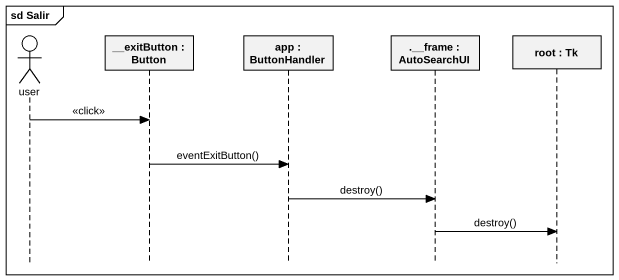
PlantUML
@startuml
mainframe sd Salir
hide footbox
actor user
participant "__exitButton : Button" as exitButton
participant "app : ButtonHandler" as app
participant ".__frame : AutoSearchUI" as frame_
participant "root : Tk" as root

user -> exitButton : <<click>>
exitButton -> app : eventExitButton()
app -> frame_ : destroy()
frame_ -> root : destroy()
@enduml
